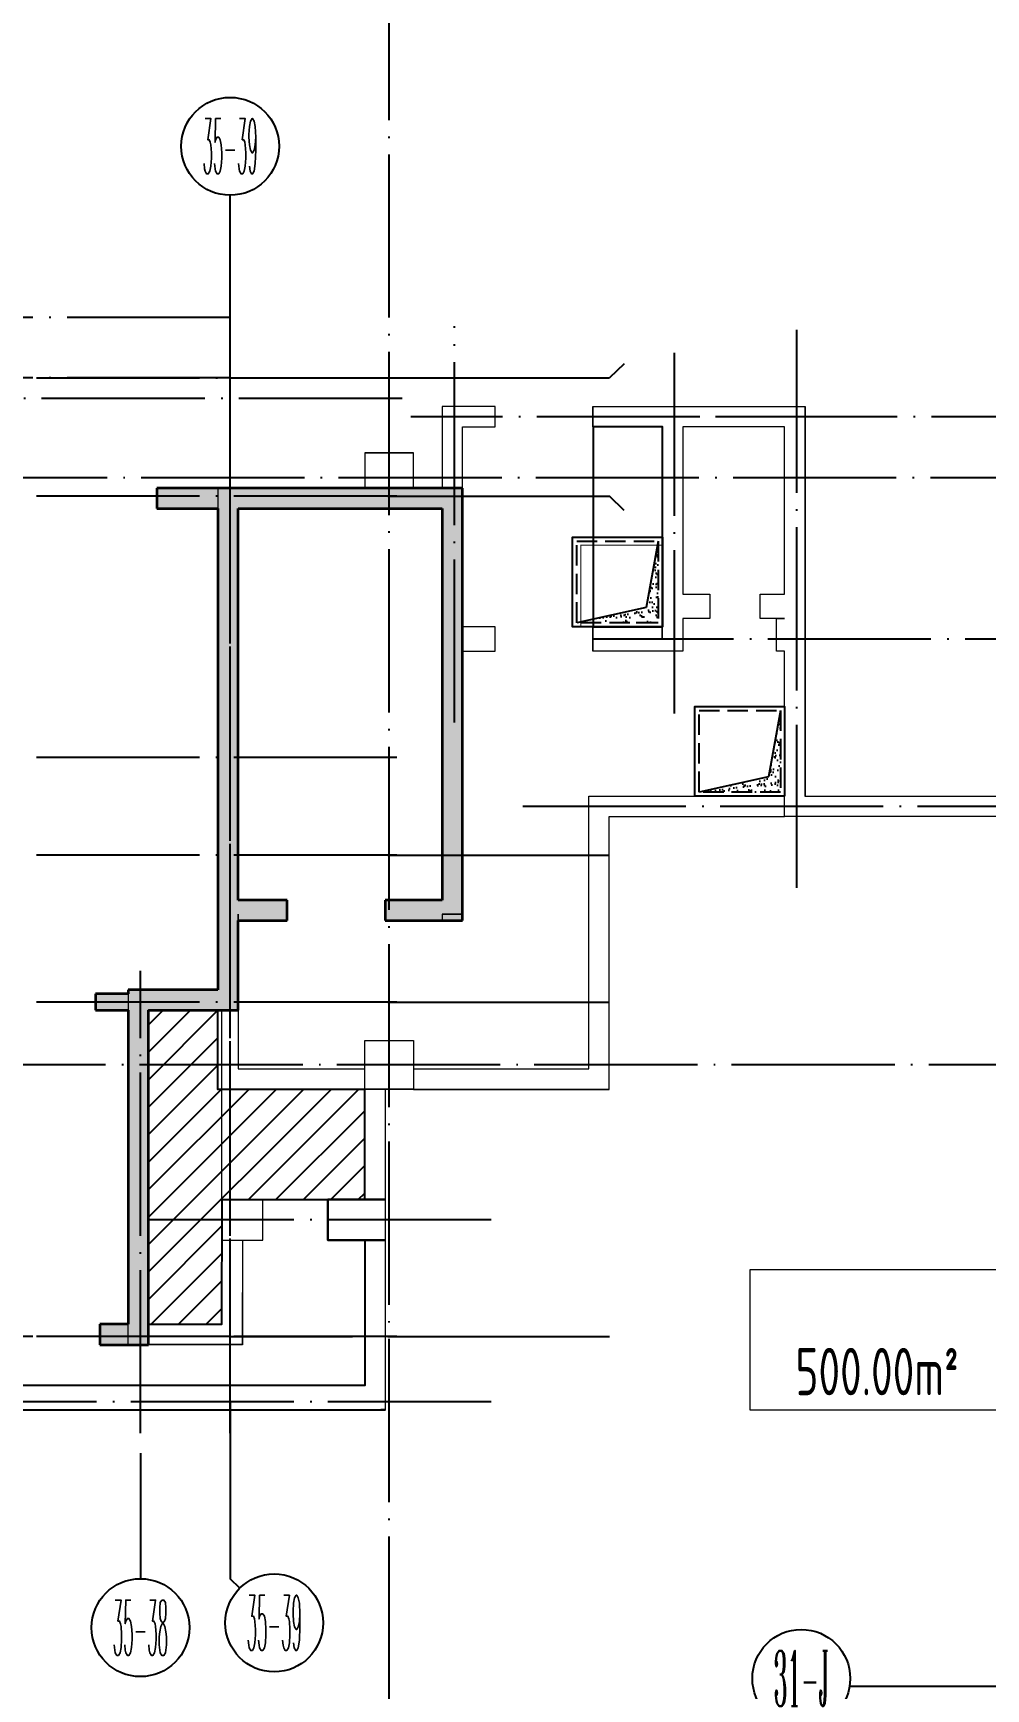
# Model space of a CAD drawing. Extents: x 115549 to 768939, y -502199 to 402497.
# Drawn here: x 335817 to 347502, y -376071 to -355775 of the extents above; entities that cross this region are included whole.
import ezdxf
from ezdxf.enums import TextEntityAlignment as Align

# ---------------------------------------------------------------- set-up
doc = ezdxf.new("R2010")
doc.units = 0
doc.header["$LTSCALE"] = 1000
doc.header["$MEASUREMENT"] = 0
doc.linetypes.add('DASH', pattern=[0.35, 0.25, -0.1])
doc.linetypes.add('DOTE', pattern=[2.42, 2, -0.2, 0.02, -0.2])
for name, color, linetype in [('AXIS', 3, 'Continuous'), ('AXIS_TEXT', 7, 'Continuous'), ('COLUMN', 9, 'Continuous'), ('DOTE', 16, 'DOTE'), ('人防集水坑', 6, 'Continuous'), ('文字', 3, 'Continuous')]:
    doc.layers.add(name, color=color, linetype=linetype)
for name, color, linetype, lineweight in [('renWALL', 8, 'Continuous', 9), ('WALL', 150, 'Continuous', 30), ('主楼剪力墙', 212, 'Continuous', 5), ('砼墙', 3, 'Continuous', 35)]:
    doc.layers.add(name, color=color, linetype=linetype, lineweight=lineweight)
doc.styles.add('_TCH_AXIS', font='COMPLEX', dxfattribs={"bigfont": 'GBCBIG'})
doc.styles.add('COMPLEX', font='COMPLEX')
doc.styles.add('TSSD_Rein', font='tssdeng.shx', dxfattribs={"width": 0.7, "bigfont": 'tssdchn.shx'})

# ---------------------------------------------------------------- blocks, each defined once
blk = doc.blocks.new('qiangzh3333')
at = {"layer": 'COLUMN', "color": 8}
blk.add_lwpolyline([(503144501, 3697133946), (503144501, 3697132166), (503137901, 3697132166), (503137901, 3697132916), (503137001, 3697132916), (503137001, 3697133066), (503136401, 3697133066), (503136401, 3697132466), (503137001, 3697132466), (503137001, 3697132666), (503137651, 3697132666), (503137651, 3697131866), (503144751, 3697131866), (503144701, 3697131866)], dxfattribs=at)
at = {"layer": 'renWALL', "color": 8}
for points in [[(503145701, 3697139266), (503145701, 3697141166), (503146101, 3697141166), (503146101, 3697141466), (503145701, 3697141466), (503145701, 3697143041), (503145701, 3697143916), (503146101, 3697143916), (503146101, 3697144166), (503145451, 3697144166), (503145451, 3697143166), (503145101, 3697143166), (503145101, 3697143596), (503144501, 3697143596), (503144501, 3697143166), (503142701, 3697143166), (503142701, 3697137991), (503142701, 3697137941), (503142701, 3697137016), (503141601, 3697137016), (503141601, 3697133266)], [(503152901, 3697139141), (503149651, 3697139141), (503149651, 3697141166), (503149551, 3697141166), (503149551, 3697141566), (503149651, 3697141566), (503149651, 3697141566), (503149352, 3697141566), (503149352, 3697141866), (503149651, 3697141866), (503149651, 3697143916), (503148401, 3697143916), (503148401, 3697141866), (503148732, 3697141866), (503148732, 3697141566), (503148401, 3697141566), (503148401, 3697141566), (503148401, 3697141166), (503147301, 3697141166), (503147301, 3697141466), (503148151, 3697141466), (503148151, 3697141316), (503148151, 3697141666), (503148151, 3697143916), (503147301, 3697143916), (503147301, 3697144166), (503148301, 3697144166), (503149901, 3697144166), (503149901, 3697141666), (503149901, 3697141316), (503149901, 3697139391), (503152901, 3697139391)], [(503145451, 3697139266), (503145451, 3697141291), (503145451, 3697142916), (503144801, 3697142916), (503142951, 3697142916), (503142951, 3697138116), (503143551, 3697138116), (503143551, 3697137866), (503142951, 3697137866), (503142951, 3697137941), (503142951, 3697136916), (503142951, 3697136046), (503144501, 3697136046)], [(503148401, 3697141166), (503148401, 3697141166)], [(503145101, 3697136046), (503147251, 3697136046), (503147251, 3697139391), (503149651, 3697139391)], [(503145701, 3697139266), (503145701, 3697137991), (503145701, 3697137941), (503145451, 3697137941), (503145451, 3697137866), (503144751, 3697137866), (503144751, 3697138116), (503145451, 3697138116), (503145451, 3697139266)], [(503145101, 3697135796), (503144501, 3697135796), (503144501, 3697136396), (503145101, 3697136396), (503145101, 3697135796), (503147501, 3697135796), (503147501, 3697139141), (503149651, 3697139141)], [(503141851, 3697133266), (503141851, 3697136766), (503142701, 3697136766), (503142701, 3697135796), (503144501, 3697135796), (503144501, 3697134446)], [(503144751, 3697135796), (503144751, 3697134196), (503144751, 3697131866)], [(503142751, 3697133946), (503143251, 3697133946), (503143251, 3697134446), (503142751, 3697134446), (503142751, 3697132916), (503141851, 3697132916), (503141851, 3697133266)], [(503143001, 3697133946), (503143001, 3697132666), (503141601, 3697132666), (503141601, 3697133266)]]:
    blk.add_lwpolyline(points, dxfattribs=at)
blk.add_lwpolyline([(503141850, 3697132916), (503142751, 3697132916), (503142750, 3697136766), (503141850, 3697136766)], close=True, dxfattribs=at)
at = {"layer": 'WALL', "color": 8}
blk.add_lwpolyline([(503144751, 3697134446), (503144051, 3697134446), (503144051, 3697133946), (503144751, 3697133946)], dxfattribs=at)
blk = doc.blocks.new('zhuloujlqtiangchong')
at = {"layer": '主楼剪力墙'}
h = blk.add_hatch(color=253, dxfattribs=at)
h.dxf.hatch_style = 1
h.paths.add_polyline_path([(724222, 614271), (724222, 614421), (726322, 614421), (726322, 615071), (726122, 615071), (726122, 614621), (723922, 614621), (723922, 614271), (723922, 614021), (724222, 614021)], flags=17)
h.paths.add_polyline_path([(731322, 614271), (731322, 614621), (729822, 614621), (729122, 614621), (729122, 614921), (728922, 614921), (728922, 614421), (729822, 614421), (731022, 614421), (731022, 614271), (731022, 614021), (731322, 614021)], flags=17)
h.paths.add_polyline_path([(739622, 614171), (739622, 612621), (738622, 612621), (738622, 612371), (739722, 612371), (740822, 612371), (740822, 612621), (739822, 612621), (739822, 614171), (740022, 614171), (740022, 614371), (739722, 614371), (739422, 614371), (739422, 614171)], flags=17)
h.paths.add_polyline_path([(738722, 608271), (738722, 610021), (738522, 610021), (738522, 608521), (738122, 608521), (738122, 608271)], flags=17)
h.paths.add_polyline_path([(720872, 618771), (720272, 618771), (720272, 618521), (720622, 618521), (720622, 617021), (720872, 617021)])
h.paths.add_polyline_path([(749622, 614421), (750522, 614421), (750522, 614921), (750322, 614921), (750322, 614621), (749622, 614621), (748122, 614621), (748122, 614271), (748122, 614021), (748422, 614021), (748422, 614271), (748422, 614421)], flags=17)
h.paths.add_polyline_path([(745072, 618521), (745622, 618521), (745622, 618771), (744972, 618771), (744472, 618771), (744472, 618521), (744822, 618521), (744822, 617021), (745072, 617021)])
h.paths.add_polyline_path([(740722, 608271), (741322, 608271), (741322, 608521), (740922, 608521), (740922, 610021), (740722, 610021)], flags=17)
h.paths.add_polyline_path([(752422, 612471), (752422, 612671), (751822, 612671), (751222, 612671), (751222, 612471), (751697, 612471), (751697, 610821), (751697, 608271), (751947, 608271), (751947, 610821), (751947, 612471)], flags=17)
h.paths.add_polyline_path([(755522, 614271), (755522, 614621), (753322, 614621), (753322, 615071), (753122, 615071), (753122, 614421), (755222, 614421), (755222, 614271), (755222, 614021), (755522, 614021)], flags=17)
h.paths.add_polyline_path([(758822, 618521), (759172, 618521), (759172, 618771), (758572, 618771), (758572, 617021), (758822, 617021)])
h.paths.add_polyline_path([(741072, 618521), (741072, 618771), (740622, 618771), (739722, 618771), (738822, 618771), (738822, 618521), (739597, 618521), (739597, 616871), (739847, 616871), (739847, 618521), (740622, 618521)])
h.paths.add_polyline_path([(748722, 612371), (748972, 612371), (748972, 608271), (748322, 608271), (748322, 608521), (748722, 608521)], flags=17)
h.paths.add_polyline_path([(724172, 618521), (724172, 619971), (726072, 619971), (726072, 618321), (726322, 618321), (726322, 620121), (726322, 620761), (728922, 620761), (728922, 620121), (728922, 618321), (729172, 618321), (729172, 619971), (729872, 619971), (731072, 619971), (731072, 619871), (731072, 618521), (731722, 618521), (734372, 618521), (734372, 617021), (734622, 617021), (734622, 618521), (734972, 618521), (734972, 618771), (731722, 618771), (731322, 618771), (731322, 619871), (731322, 620221), (729872, 620221), (729172, 620221), (729172, 621011), (726072, 621011), (726072, 620221), (723922, 620221), (723922, 619871), (723922, 618771), (723522, 618771), (723522, 618521)])
h.paths.add_polyline_path([(748372, 618521), (748372, 619871), (748372, 619971), (750272, 619971), (750272, 618321), (750522, 618321), (750522, 620121), (750522, 620761), (753122, 620761), (753122, 620121), (753122, 618321), (753372, 618321), (753372, 619971), (754072, 619971), (755272, 619971), (755272, 619871), (755272, 618521), (755922, 618521), (755922, 618771), (755522, 618771), (755522, 619871), (755522, 620221), (754072, 620221), (753372, 620221), (753372, 621011), (750272, 621011), (750272, 620221), (748122, 620221), (748122, 619871), (748122, 618771), (747722, 618771), (747722, 618521)])
h.paths.add_polyline_path([(766772, 615301), (766772, 618771), (763922, 618771), (763022, 618771), (763022, 618521), (763772, 618521), (763772, 616871), (763772, 614271), (763772, 613571), (763772, 612971), (763772, 612621), (762672, 612621), (762672, 612571), (762272, 612571), (762272, 612371), (762672, 612371), (762672, 612171), (762672, 610021), (762672, 608521), (762322, 608521), (762322, 608271), (762922, 608271), (762922, 610021), (762922, 612171), (762922, 612371), (764022, 612371), (764022, 612971), (764022, 613471), (764622, 613471), (764622, 613721), (764022, 613721), (764022, 614271), (764022, 616871), (764022, 618521), (765872, 618521), (766522, 618521), (766522, 615301), (766522, 613721), (765872, 613721), (765822, 613721), (765822, 613471), (765872, 613471), (766772, 613471)])
edge = h.paths.add_edge_path()
edge.add_line((758022, 608271), (758022, 608521))
edge.add_line((715422, 618171), (715422, 616871))
edge.add_line((715422, 616871), (715422, 614271))
edge.add_line((715422, 614271), (715422, 613871))
edge.add_line((715422, 613871), (714822, 613871))
edge.add_line((714822, 613871), (714822, 613621))
edge.add_line((714822, 613621), (715422, 613621))
edge.add_line((715422, 613621), (715422, 612371))
edge.add_line((715422, 612371), (716522, 612371))
edge.add_line((716522, 612371), (716522, 612171))
edge.add_line((716522, 612171), (716522, 610021))
edge.add_line((716522, 610021), (716522, 608271))
edge.add_line((716522, 608271), (717122, 608271))
edge.add_line((717122, 608271), (717122, 608521))
edge.add_line((717122, 608521), (716772, 608521))
edge.add_line((716772, 608521), (716772, 610021))
edge.add_line((716772, 610021), (716772, 612171))
edge.add_line((716772, 612171), (716772, 612371))
edge.add_line((716772, 612371), (717172, 612371))
edge.add_line((717172, 612371), (717172, 612571))
edge.add_line((717172, 612571), (716772, 612571))
edge.add_line((716772, 612571), (716772, 612621))
edge.add_line((716772, 612621), (715672, 612621))
edge.add_line((715672, 612621), (715672, 613771))
edge.add_line((715672, 613771), (715672, 614271))
edge.add_line((715672, 614271), (715672, 616871))
edge.add_line((715672, 616871), (715672, 618171))
edge.add_line((720072, 613871), (720072, 612471))
edge.add_line((720072, 612471), (720072, 610021))
edge.add_line((720072, 610021), (720072, 608521))
edge.add_line((720072, 608521), (719722, 608521))
edge.add_line((719722, 608521), (719722, 608271))
edge.add_line((719722, 608271), (720222, 608271))
edge.add_line((720222, 608271), (720522, 608271))
edge.add_line((720522, 608271), (720522, 607471))
edge.add_line((720522, 607471), (720722, 607471))
edge.add_line((720722, 607471), (720722, 608521))
edge.add_line((720722, 608521), (720322, 608521))
edge.add_line((720322, 608521), (720322, 610021))
edge.add_line((720322, 610021), (720322, 612471))
edge.add_line((720322, 612471), (720322, 613871))
edge.add_line((730472, 612371), (730472, 608271))
edge.add_line((730472, 608271), (731122, 608271))
edge.add_line((731122, 608271), (731122, 608521))
edge.add_line((731122, 608521), (730722, 608521))
edge.add_line((730722, 608521), (730722, 612371))
edge.add_line((724522, 612371), (724522, 608521))
edge.add_line((724522, 608521), (724122, 608521))
edge.add_line((724122, 608521), (724122, 608271))
edge.add_line((724122, 608271), (724772, 608271))
edge.add_line((724772, 608271), (724772, 612371))
edge.add_line((744272, 613871), (744272, 612471))
edge.add_line((744272, 612471), (744272, 610021))
edge.add_line((744272, 610021), (744272, 608521))
edge.add_line((744272, 608521), (743922, 608521))
edge.add_line((743922, 608521), (743922, 608271))
edge.add_line((743922, 608271), (744422, 608271))
edge.add_line((744422, 608271), (744722, 608271))
edge.add_line((744722, 608271), (744722, 607471))
edge.add_line((744722, 607471), (744922, 607471))
edge.add_line((744922, 607471), (744922, 608521))
edge.add_line((744922, 608521), (744522, 608521))
edge.add_line((744522, 608521), (744522, 610021))
edge.add_line((744522, 610021), (744522, 612471))
edge.add_line((744522, 612471), (744522, 613871))
edge.add_line((759122, 613871), (759122, 612471))
edge.add_line((759122, 612471), (759122, 610021))
edge.add_line((759122, 610021), (759122, 608521))
edge.add_line((759122, 608521), (758822, 608521))
edge.add_line((758822, 608521), (758022, 608521))
edge.add_line((758022, 608271), (758722, 608271))
edge.add_line((758722, 608271), (758722, 607471))
edge.add_line((758722, 607471), (758922, 607471))
edge.add_line((758922, 607471), (758922, 608271))
edge.add_line((758922, 608271), (759222, 608271))
edge.add_line((759222, 608271), (759722, 608271))
edge.add_line((759722, 608271), (759722, 608521))
edge.add_line((759722, 608521), (759372, 608521))
edge.add_line((759372, 608521), (759372, 610021))
edge.add_line((759372, 610021), (759372, 612471))
edge.add_line((759372, 612471), (759372, 613871))
edge.add_line((754672, 612371), (754672, 608271))
edge.add_line((754672, 608271), (755322, 608271))
edge.add_line((755322, 608271), (755322, 608521))
edge.add_line((755322, 608521), (754922, 608521))
edge.add_line((754922, 608521), (754922, 612371))
h.paths.add_polyline_path([(734922, 611171), (735172, 611171), (735172, 613871), (734922, 613871)])
h.paths.add_polyline_path([(735172, 609971), (734922, 609971), (734922, 608521), (733722, 608521), (733722, 608271), (734522, 608271), (734522, 607471), (734722, 607471), (734722, 608271), (735522, 608271), (735522, 608521), (735172, 608521)])
h.paths.add_polyline_path([(727497, 610446), (727747, 610446), (727747, 612471), (728222, 612471), (728222, 612671), (727022, 612671), (727022, 612471), (727497, 612471)])
h.paths.add_polyline_path([(727747, 609246), (727497, 609246), (727497, 608271), (727747, 608271)])
blk = doc.blocks.new('asdfqwer')
at = {"ltscale": 10}
h = blk.add_hatch(dxfattribs=at)
h.set_pattern_fill('AR-SAND', color=6, scale=50, style=0)
h.set_pattern_definition([(37.5, (0, 0), (-4.000078, 122.35331), [0, -96.52, 0, -107.95, 0, -103.1875]), (7.5, (0, 0), (112.38082, 179.206275), [0, -52.07, 0, -86.995, 0, -33.3375]), (327.5, (-78.1, 0), (197.748093, 0.359296), [0, -31.75, 0, -114.3, 0, -149.225]), (317.5, (-78.1, 0), (190.889113, 55.73233), [0, -15.875, 0, -74.93, 0, -85.725])])
h.paths.add_polyline_path([(477311, 229084), (476311, 229084), (476311, 228084), (476458, 228897)])
at = {"color": 6}
for p, q in [((476458, 228897), (477311, 229084)), ((476311, 228084), (476458, 228897))]:
    blk.add_line(p, q, dxfattribs=at)
blk.add_lwpolyline([(476261, 229134), (477361, 229134), (477361, 228034), (476261, 228034)], close=True, dxfattribs=at)
at = {"color": 6, "linetype": 'DASH'}
blk.add_lwpolyline([(476311, 229084), (477311, 229084), (477311, 228084), (476311, 228084)], close=True, dxfattribs=at)
blk = doc.blocks.new('_AXISO')
blk.add_circle((0, 0), 0.5)
at = {"layer": 'AXIS_TEXT', "style": 'COMPLEX', "width": 1.041667}
blk.add_attdef('A', text='', height=0.56, dxfattribs=at).set_placement((-0.25, -0.28), (0.25, -0.28), align=Align.FIT)
blk = doc.blocks.new('35-3')
at = {"layer": 'AXIS'}
for p, q in [((2431588, -860177), (2431588, -861715)), ((2432688, -860177), (2432688, -861715)), ((2432805, -861832), (2432688, -861715))]:
    blk.add_line(p, q, dxfattribs=at)
ref = blk.add_blockref('_AXISO', (2431588, -862315), dxfattribs=dict(at, xscale=1200, yscale=1200, zscale=1200))
ref.add_attrib('A', '35-38', dxfattribs={"layer": 'AXIS_TEXT', "height": 678.8, "style": '_TCH_AXIS', "width": 0.214286}).set_placement((2431248, -862655), (2431927, -862655), align=Align.FIT)
ref = blk.add_blockref('_AXISO', (2433229, -862257), dxfattribs=dict(at, xscale=1200, yscale=1200, zscale=1200))
ref.add_attrib('A', '35-39', dxfattribs={"layer": 'AXIS_TEXT', "height": 678.8, "style": '_TCH_AXIS', "width": 0.214286}).set_placement((2432890, -862596), (2433569, -862596), align=Align.FIT)
blk = doc.blocks.new('31-12')
at = {"layer": 'AXIS'}
for p, q in [((2876295, -1237894), (2872295, -1237894)), ((2872178, -1240977), (2872295, -1241094)), ((2876295, -1241094), (2872295, -1241094)), ((2872178, -1242711), (2872295, -1242594)), ((2876295, -1242594), (2872295, -1242594)), ((2872178, -1246077), (2872295, -1246194)), ((2876295, -1246194), (2872295, -1246194)), ((2872178, -1247477), (2872295, -1247594)), ((2876295, -1247594), (2872295, -1247594)), ((2876295, -1248744), (2872295, -1248744)), ((2872295, -1251944), (2872088, -1251705)), ((2876295, -1251944), (2872295, -1251944)), ((2876295, -1252744), (2872295, -1252744))]:
    blk.add_line(p, q, dxfattribs=at)
ref = blk.add_blockref('_AXISO', (2871703, -1237794), dxfattribs=dict(at, xscale=1200, yscale=1200, zscale=1200))
ref.add_attrib('A', '31-J', dxfattribs={"layer": 'AXIS_TEXT', "height": 678.8, "style": '_TCH_AXIS', "width": 0.295775}).set_placement((2871364, -1238134), (2872043, -1238134), align=Align.FIT)
ref = blk.add_blockref('_AXISO', (2871754, -1240552), dxfattribs=dict(at, xscale=1200, yscale=1200, zscale=1200))
ref.add_attrib('A', '31-H', dxfattribs={"layer": 'AXIS_TEXT', "height": 678.8, "style": '_TCH_AXIS', "width": 0.2625}).set_placement((2871414, -1240892), (2872093, -1240892), align=Align.FIT)
ref = blk.add_blockref('_AXISO', (2871754, -1243135), dxfattribs=dict(at, xscale=-1200, yscale=1200, zscale=1200, rotation=180))
ref.add_attrib('A', '31-G', dxfattribs={"layer": 'AXIS_TEXT', "height": 678.8, "style": '_TCH_AXIS', "width": 0.269231}).set_placement((2871414, -1243485), (2872093, -1243485), align=Align.FIT)
ref = blk.add_blockref('_AXISO', (2871754, -1245652), dxfattribs=dict(at, xscale=1200, yscale=1200, zscale=1200))
ref.add_attrib('A', '31-F', dxfattribs={"layer": 'AXIS_TEXT', "height": 678.8, "style": '_TCH_AXIS', "width": 0.276316}).set_placement((2871414, -1245992), (2872093, -1245992), align=Align.FIT)
ref = blk.add_blockref('_AXISO', (2871754, -1247052), dxfattribs=dict(at, xscale=1200, yscale=1200, zscale=1200))
ref.add_attrib('A', '31-E', dxfattribs={"layer": 'AXIS_TEXT', "height": 678.8, "style": '_TCH_AXIS', "width": 0.276316}).set_placement((2871414, -1247392), (2872093, -1247392), align=Align.FIT)
ref = blk.add_blockref('_AXISO', (2871695, -1248761), dxfattribs=dict(at, xscale=1200, yscale=1200, zscale=1200))
ref.add_attrib('A', '31-D', dxfattribs={"layer": 'AXIS_TEXT', "height": 678.8, "style": '_TCH_AXIS', "width": 0.272727}).set_placement((2871356, -1249101), (2872035, -1249101), align=Align.FIT)
ref = blk.add_blockref('_AXISO', (2871695, -1251252), dxfattribs=dict(at, xscale=-1200, yscale=1200, zscale=1200, rotation=180))
ref.add_attrib('A', '31-C', dxfattribs={"layer": 'AXIS_TEXT', "height": 678.8, "style": '_TCH_AXIS', "width": 0.28}).set_placement((2871356, -1251602), (2872035, -1251602), align=Align.FIT)
ref = blk.add_blockref('_AXISO', (2871695, -1252725), dxfattribs=dict(at, xscale=1200, yscale=1200, zscale=1200))
ref.add_attrib('A', '31-B', dxfattribs={"layer": 'AXIS_TEXT', "height": 678.8, "style": '_TCH_AXIS', "width": 0.272727}).set_placement((2871356, -1253064), (2872035, -1253064), align=Align.FIT)
blk = doc.blocks.new('adgaa')
at = {"layer": 'AXIS'}
for p, q in [((503205941, 3696751964), (503205765, 3696751789)), ((503203044, 3696751789), (503205765, 3696751789)), ((503203044, 3696750339), (503205765, 3696750339)), ((503205941, 3696750163), (503205765, 3696750339)), ((503203044, 3696745939), (503205765, 3696745939)), ((503203044, 3696744139), (503205765, 3696744139)), ((503203044, 3696740039), (503205765, 3696740039))]:
    blk.add_line(p, q, dxfattribs=at)
blk = doc.blocks.new('gangjinhunningtuqiang')
at = {"layer": '砼墙', "color": 8}
for p, q in [((763922, 618771), (763022, 618771)), ((763022, 618771), (763022, 618521)), ((766772, 618771), (763922, 618771)), ((766772, 615301), (766772, 618771)), ((763022, 618521), (763772, 618521)), ((763772, 618521), (763772, 616871)), ((764022, 616871), (764022, 618521)), ((764022, 618521), (765872, 618521)), ((765872, 618521), (766522, 618521)), ((766522, 618521), (766522, 615301)), ((763772, 616871), (763772, 614271)), ((764022, 614271), (764022, 616871)), ((766522, 615301), (766522, 613721)), ((766772, 613471), (766772, 615301)), ((763772, 614271), (763772, 613571)), ((764022, 613721), (764022, 614271)), ((763772, 613571), (763772, 612971)), ((764622, 613721), (764022, 613721)), ((764622, 613471), (764622, 613721)), ((765872, 613721), (765822, 613721)), ((765822, 613721), (765822, 613471)), ((766522, 613721), (765872, 613721)), ((764022, 612971), (764022, 613471)), ((764022, 613471), (764622, 613471)), ((765822, 613471), (765872, 613471)), ((765872, 613471), (766772, 613471)), ((763772, 612971), (763772, 612621)), ((764022, 612371), (764022, 612971)), ((762672, 612571), (762272, 612571)), ((762272, 612571), (762272, 612371)), ((763772, 612621), (762672, 612621)), ((762672, 612621), (762672, 612571)), ((762272, 612371), (762672, 612371)), ((762672, 612371), (762672, 612171)), ((762922, 612171), (762922, 612371)), ((762922, 612371), (764022, 612371)), ((762672, 612171), (762672, 610021)), ((762922, 610021), (762922, 612171)), ((762672, 610021), (762672, 608521)), ((762922, 608271), (762922, 610021)), ((762672, 608521), (762322, 608521)), ((762322, 608521), (762322, 608271)), ((762322, 608271), (762922, 608271))]:
    blk.add_line(p, q, dxfattribs=at)
blk = doc.blocks.new('saaaa')
at = {"layer": 'renWALL', "color": 8}
for p, q in [((504813790, 3696204963), (504813140, 3696204963)), ((504813140, 3696204963), (504813140, 3696203963)), ((504813790, 3696204713), (504813790, 3696204963)), ((504814990, 3696204713), (504814990, 3696204963)), ((504814990, 3696204963), (504815990, 3696204963)), ((504815990, 3696204963), (504817590, 3696204963)), ((504817590, 3696204963), (504817590, 3696202463)), ((504813390, 3696203838), (504813390, 3696204713)), ((504813390, 3696204713), (504813790, 3696204713)), ((504815840, 3696204713), (504814990, 3696204713)), ((504815840, 3696202463), (504815840, 3696204713)), ((504817340, 3696204713), (504816090, 3696204713)), ((504816090, 3696204713), (504816090, 3696202663)), ((504817340, 3696202663), (504817340, 3696204713)), ((504812790, 3696204393), (504812190, 3696204393)), ((504812190, 3696204393), (504812190, 3696203963)), ((504812790, 3696203963), (504812790, 3696204393)), ((504812190, 3696203963), (504810390, 3696203963)), ((504810390, 3696203963), (504810390, 3696198788)), ((504813140, 3696203963), (504812790, 3696203963)), ((504813390, 3696202263), (504813390, 3696203838)), ((504812490, 3696203713), (504810640, 3696203713)), ((504810640, 3696203713), (504810640, 3696198913)), ((504813140, 3696203713), (504812490, 3696203713)), ((504813140, 3696202088), (504813140, 3696203713)), ((504816090, 3696202663), (504816421, 3696202663)), ((504816421, 3696202663), (504816421, 3696202363)), ((504817041, 3696202363), (504817041, 3696202663)), ((504817041, 3696202663), (504817340, 3696202663)), ((504815840, 3696202113), (504815840, 3696202463)), ((504816421, 3696202363), (504816090, 3696202363)), ((504816090, 3696202363), (504816090, 3696202363)), ((504816090, 3696202363), (504816090, 3696201963)), ((504817340, 3696202363), (504817041, 3696202363)), ((504817240, 3696201963), (504817240, 3696202363)), ((504817240, 3696202363), (504817340, 3696202363)), ((504817340, 3696202363), (504817340, 3696202363)), ((504817590, 3696202463), (504817590, 3696202113)), ((504813790, 3696202263), (504813390, 3696202263)), ((504813790, 3696201963), (504813790, 3696202263)), ((504814990, 3696201963), (504814990, 3696202263)), ((504814990, 3696202263), (504815840, 3696202263)), ((504815840, 3696202263), (504815840, 3696202113)), ((504817590, 3696202113), (504817590, 3696200188)), ((504813140, 3696200063), (504813140, 3696202088)), ((504813390, 3696200063), (504813390, 3696201963)), ((504813390, 3696201963), (504813790, 3696201963)), ((504816090, 3696201963), (504814990, 3696201963)), ((504816090, 3696201963), (504816090, 3696201963)), ((504817340, 3696201963), (504817240, 3696201963)), ((504817340, 3696199938), (504817340, 3696201963)), ((504814940, 3696196843), (504814940, 3696200188)), ((504814940, 3696200188), (504817340, 3696200188)), ((504817590, 3696200188), (504820290, 3696200188)), ((504813140, 3696198913), (504813140, 3696200063)), ((504813390, 3696200063), (504813390, 3696198788)), ((504815190, 3696196593), (504815190, 3696199938)), ((504815190, 3696199938), (504817340, 3696199938)), ((504820290, 3696199938), (504817340, 3696199938)), ((504810640, 3696198913), (504811240, 3696198913)), ((504811240, 3696198913), (504811240, 3696198663)), ((504812440, 3696198663), (504812440, 3696198913)), ((504812440, 3696198913), (504813140, 3696198913)), ((504810390, 3696198788), (504810390, 3696198738)), ((504810390, 3696198738), (504810390, 3696197813)), ((504810640, 3696198663), (504810640, 3696198738)), ((504810640, 3696198738), (504810640, 3696197713)), ((504811240, 3696198663), (504810640, 3696198663)), ((504813140, 3696198663), (504812440, 3696198663)), ((504813390, 3696198738), (504813140, 3696198738)), ((504813140, 3696198738), (504813140, 3696198663)), ((504813390, 3696198788), (504813390, 3696198738)), ((504809290, 3696197813), (504809289, 3696194063)), ((504810390, 3696197813), (504809290, 3696197813)), ((504810640, 3696197713), (504810640, 3696196843)), ((504810438, 3696197563), (504809538, 3696197563)), ((504809538, 3696197563), (504809538, 3696193713)), ((504809539, 3696194063), (504809540, 3696197563)), ((504809540, 3696197563), (504810390, 3696197563)), ((504810390, 3696197563), (504810390, 3696196593)), ((504810439, 3696193713), (504810438, 3696197563)), ((504812190, 3696196593), (504812190, 3696197193)), ((504812190, 3696197193), (504812790, 3696197193)), ((504812790, 3696197193), (504812790, 3696196593)), ((504810640, 3696196843), (504812190, 3696196843)), ((504812790, 3696196843), (504814940, 3696196843)), ((504810390, 3696196593), (504812190, 3696196593)), ((504812190, 3696196593), (504812190, 3696195243)), ((504812790, 3696196593), (504812190, 3696196593)), ((504812440, 3696196593), (504812440, 3696194993)), ((504812790, 3696196593), (504815190, 3696196593)), ((504810440, 3696195243), (504810439, 3696193713)), ((504810939, 3696195243), (504810440, 3696195243)), ((504810939, 3696194743), (504810939, 3696195243)), ((504812440, 3696194993), (504812440, 3696192663)), ((504810440, 3696194743), (504810939, 3696194743)), ((504810690, 3696194743), (504810689, 3696193463)), ((504812190, 3696194743), (504812190, 3696192963)), ((504809289, 3696193463), (504809289, 3696194063)), ((504809539, 3696193713), (504809539, 3696194063)), ((504809538, 3696193713), (504810439, 3696193713)), ((504810439, 3696193713), (504809539, 3696193713)), ((504810689, 3696193463), (504809289, 3696193463)), ((504812190, 3696192963), (504805589, 3696192963)), ((504805339, 3696192663), (504812440, 3696192663)), ((504812440, 3696192663), (504812390, 3696192663))]:
    blk.add_line(p, q, dxfattribs=at)
at = {"layer": 'WALL', "color": 8}
for p, q in [((504812440, 3696195243), (504811739, 3696195243)), ((504811739, 3696195243), (504811739, 3696194743)), ((504811739, 3696194743), (504812440, 3696194743))]:
    blk.add_line(p, q, dxfattribs=at)
blk = doc.blocks.new('35-6')
at = {"layer": 'AXIS'}
blk.add_line((2548437, -924698), (2548437, -920898), dxfattribs=at)
ref = blk.add_blockref('_AXISO', (2548437, -920298), dxfattribs=dict(at, xscale=1200, yscale=1200, zscale=1200))
ref.add_attrib('A', '35-39', dxfattribs={"layer": 'AXIS_TEXT', "height": 678.8, "style": '_TCH_AXIS', "width": 0.214286}).set_placement((2548098, -920637), (2548777, -920637), align=Align.FIT)
blk = doc.blocks.new('35-20')
at = {"layer": 'DOTE', "color": 8}
for p, q in [((837942, 671148), (837942, 685670)), ((839987, 684082), (788683, 684082)), ((840051, 683832), (788683, 683832)), ((839987, 682632), (788683, 682632)), ((839987, 679432), (788683, 679432)), ((839987, 678232), (788683, 678232)), ((836842, 671148), (836842, 676817)), ((839987, 676432), (788683, 676432)), ((839987, 672332), (788683, 672332))]:
    blk.add_line(p, q, dxfattribs=at)

msp = doc.modelspace()

# ---------------------------------------------------------------- hatches: boundary and pattern name
h = msp.add_hatch()
h.set_pattern_fill('ANSI31', color=256, scale=150)
h.set_pattern_definition([(45, (-1224357.67, -1071456.5), (-168.379802, 168.379802), [])])
h.paths.add_polyline_path([(339883.3, -368721.8), (338083.3, -368721.8), (338083.3, -367751.8), (337231.8, -367751.8), (337232.8, -371601.8), (338132.9, -371601.8), (338133.4, -370071.8), (339883.3, -370071.8)])

# ---------------------------------------------------------------- linework, layer by layer
for points in [[(342683.8, -363051.8), (343533.8, -363051.8), (343533.8, -360601.8), (342683.8, -360601.8)], [(339883.3, -368721.8), (338083.3, -368721.8), (338083.3, -367751.8), (337231.8, -367751.8), (337232.8, -371601.8), (338132.9, -371601.8), (338133.4, -370071.8), (339883.3, -370071.8)]]:
    msp.add_lwpolyline(points, close=True)
at = {"color": 2, "const_width": 10}
msp.add_lwpolyline([(342533.8, -363051.8), (342533.8, -362051.8), (343533.8, -362051.8), (343533.8, -363051.8)], close=True, dxfattribs=at)
at = {"layer": 'AXIS', "color": 8}
for p, q in [((338233.3, -359261.8), (338233.3, -357761.8)), ((338233.3, -360001.8), (339733.3, -360001.8)), ((338233.3, -371751.8), (339733.3, -371751.8)), ((338233.3, -372551.8), (338233.3, -374051.8))]:
    msp.add_line(p, q, dxfattribs=at)
at = {"layer": 'DOTE', "color": 1}
for p, q in [((340183.3, -402821.8), (340183.3, -308021.8)), ((338233.3, -359261.8), (289833.3, -359261.8)), ((338233.3, -372551.8), (338233.3, -359261.8)), ((338233.3, -360001.8), (289833.3, -360001.8)), ((348833.3, -360476.8), (340448.2, -360476.8)), ((281483.3, -361221.8), (382683.3, -361221.8)), ((341821.1, -365251.8), (381500.6, -365251.8)), ((382683.3, -368421.8), (225783.3, -368421.8)), ((338233.3, -371751.8), (289833.3, -371751.8))]:
    msp.add_line(p, q, dxfattribs=at)
at = {"layer": 'DOTE'}
for p, q in [((340983.8, -364226.8), (340983.8, -359365.3)), ((345183.8, -366251.8), (345183.8, -359365.3)), ((343683.8, -364113.5), (343683.8, -359576.7)), ((346183.8, -360476.8), (342683.8, -360476.8)), ((349248, -363201.8), (342683.8, -363201.8)), ((341433.3, -370321.8), (337232.8, -370321.8)), ((341433.3, -372551.8), (332132.8, -372551.8))]:
    msp.add_line(p, q, dxfattribs=at)
at = {"layer": 'renWALL', "color": 8}
msp.add_lwpolyline([(337231.8, -371601.8), (338132.9, -371601.8), (338131.8, -367751.8), (337231.8, -367751.8)], close=True, dxfattribs=at)
at = {"layer": '文字', "color": 6, "lineweight": 15}
msp.add_lwpolyline([(344611.8, -370928.8), (348398.7, -370928.8), (348398.7, -372655.2), (344611.8, -372655.2)], close=True, dxfattribs=at)

# ---------------------------------------------------------------- block references
for name, p in [('saaaa', (-504472306.5, -3696565314.4)), ('35-6', (-2210204.1, 563135.8)), ('35-20', (-499709.4, -1044084.5)), ('adgaa', (-502862877.4, -3697111790.8)), ('35-3', (-2094455, 486994.5)), ('31-12', (-2526465, 861851.7))]:
    msp.add_blockref(name, p)
at = {"layer": 'renWALL', "color": 8}
msp.add_blockref('qiangzh3333', (-502804617.7, -3697504518), dxfattribs=at)
at = {"layer": '人防集水坑', "linetype": 'Continuous', "rotation": 180}
for p in [(819794.9, -133918.1), (821294.9, -135993.1)]:
    msp.add_blockref('asdfqwer', p, dxfattribs=at)
at = {"layer": '砼墙', "color": 3}
msp.add_blockref('zhuloujlqtiangchong', (-425688.9, -980122.8), dxfattribs=at)
at = {"layer": '砼墙'}
msp.add_blockref('gangjinhunningtuqiang', (-425688.9, -980122.8), dxfattribs=at)

# ---------------------------------------------------------------- texts
at = {"layer": '文字', "color": 7, "lineweight": 15, "style": 'TSSD_Rein', "width": 0.7}
msp.add_text('500.00m%%1402%%141%%141', height=580, dxfattribs=at).set_placement((345166.6, -372471.5))

doc.saveas('drawing.dxf')
